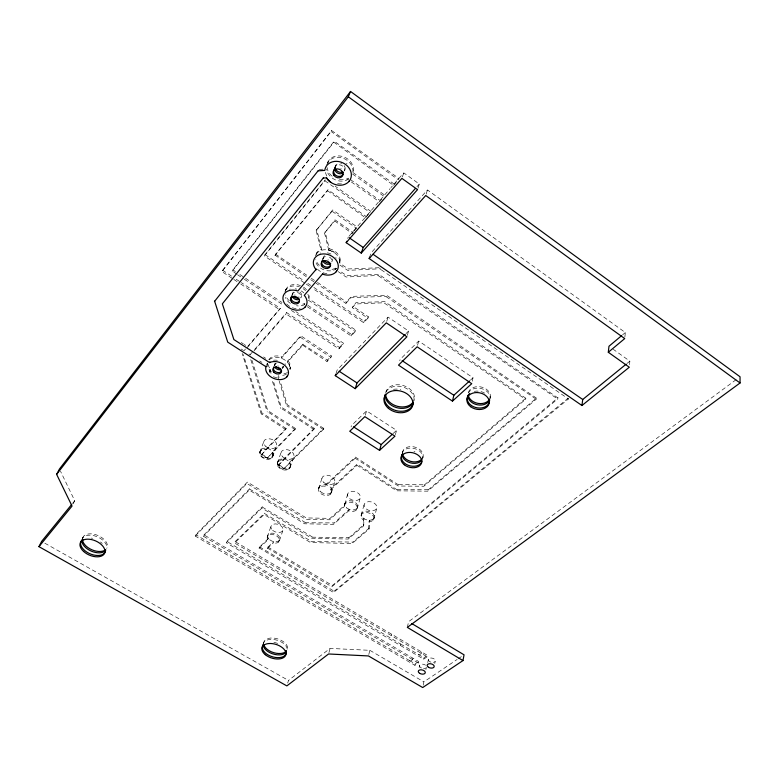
<?xml version="1.0" encoding="UTF-8"?>
<svg xmlns="http://www.w3.org/2000/svg" width="779" height="779" viewBox="0 0 779 779"><rect width="100%" height="100%" fill="white"/><g stroke="black" fill="none" stroke-linecap="round" stroke-linejoin="round"><path stroke-width="0.58" stroke-dasharray="3.9 2.92" d="M427.126 656.794L423.669 659.2L226.319 542.807L261.89 508.103L311.668 538.221L348.33 539.049L363.608 525.854L363.657 520.197A6.631 4.401 15.5 0 1 363.238 513.088A6.631 4.401 15.5 0 1 373.248 515.932A6.631 4.401 15.5 0 1 369.032 521.726L368.934 529.145L352.147 543.508L310.519 542.535L264.091 514.5L234.596 543.002L427.126 656.794L427.418 655.373L235.102 541.619L234.596 543.002M363.608 525.854L364.056 518.765L363.657 520.197M277.645 462.804L277.577 464.479L277.791 461.616L277.48 462.541M339.946 261.131L339.693 262.864M629.539 364.689L629.86 361.154L613.258 349.304M361.388 515.007L361.271 516.224L361.544 513.75L361.339 514.461M379.11 267.752L348.164 268.959L339.917 263.312L339.459 256.642M624.875 337.073L625.323 332.555L427.447 189.92L371.077 252.912L369.645 257.128M289.954 369.275L290.187 367.474L290.031 369.1A11.753 8.54 21.7 0 0 282.222 358.564A11.753 8.54 21.7 0 0 268.959 360.132M259.115 547.861L333.548 592.488L568.699 398.712M267.479 548.075L331.786 586.772L557.91 398.799M558.027 398.05L378.935 274.383L346.567 275.591L339.255 270.615M356.85 465.19L396.696 490.809L427.7 491.159L536.478 398.994M536.604 398.254L386.579 295.231L351.465 296.371L346.382 301.95L345.895 303.362L316.05 283.244M355 458.13L398.293 485.999L423.873 486.262L525.844 399.091M525.981 398.342L384.807 301.668L356.052 302.564L352.215 307.617L367.922 318.212L363.686 322.691L312.291 288.142M434.779 663.533L435.247 661.244M490.361 397.047L490.069 398.517A11.237 8.355 11.2 0 0 481.724 388.663A11.237 8.355 11.2 0 0 468.646 392.587M425.899 669.599L426.376 667.33M427.729 662.608L428.44 659.19M423.201 685.179L423.883 681.878L457.166 659.453M423.669 659.2L423.971 657.778L427.418 655.373M421.721 652.004L421.41 653.425L417.972 655.83L418.284 654.418M419.141 667.554L419.628 665.285M418.284 662.939L418.586 661.527L203.962 534.881L203.416 536.254L418.284 662.939L414.876 665.305L195.227 536.069L195.772 534.696L247.42 482.074L306.244 517.928L330.053 518.356L344.785 505.104L344.367 506.525L329.624 519.778L305.787 519.34L246.894 483.467L195.227 536.069M414.876 665.305L415.188 663.893L418.586 661.527M412.919 658.187L412.607 659.599L409.209 661.975L409.53 660.563L195.772 534.696M472.269 381.223L473.028 377.796L418.722 341.017L400.172 359.353L399.754 360.784M407.32 627.377L408.615 621.661L738.093 378.224M400.27 645.382L400.591 643.97L226.835 541.424L226.319 542.807M427.963 490.069L536.663 397.884M391.311 635.615L391.652 634.203M424.136 485.171L526.039 397.972M422.997 457.166L422.637 458.617A10.565 7.439 14.2 0 0 414.71 448.607A10.565 7.439 14.2 0 0 402.315 452.891L402.694 451.44M368.788 654.526L369.84 650.319L330.092 648.42L288.483 680.447L287.266 684.527M396.978 489.728L357.172 464.118L331.221 488.199L330.783 489.621A6.709 4.508 17.4 0 1 326.917 495.512A6.709 4.508 17.4 0 1 318.484 490.303A6.709 4.508 17.4 0 1 325.262 486.213L354.893 458.49M398.575 484.908L355.321 457.059L325.71 484.791L325.262 486.213M347.629 494.013L344.367 506.525A6.66 4.44 16.2 0 1 350.774 502.241A6.66 4.44 16.2 0 1 357.23 508.492A6.66 4.44 16.2 0 1 348.768 510.79L333.539 524.345L304.638 523.79L249.202 490.098L203.416 536.254M357.366 508.025L357.678 506.837M368.934 529.145L369.421 520.294L369.032 521.726M395.372 434.682L396.55 430.339L366.578 410.893L351.504 425.529L351.066 426.95M372.829 520.469L373.219 519.038M373.803 519.077L376.763 508.151A6.573 4.411 15.5 0 0 368.594 501.647A6.573 4.411 15.5 0 0 366.091 508.872A6.573 4.411 15.5 0 0 376.763 508.151M417.534 345.35L418.722 341.017M369.227 528.065L352.449 542.437M328.942 652.588L330.092 648.42M373.998 518.356L374.271 517.392M361.125 515.211L364.192 504.325M407.339 335.35L408.566 331.026L388.039 317.102L337.19 369.957L335.749 374.232M356.198 510.157L356.607 508.726M348.632 537.977L364.007 524.423M357.162 508.745L360.268 497.859A6.602 4.45 16.2 0 0 352.001 491.286A6.602 4.45 16.2 0 0 349.596 498.618A6.602 4.45 16.2 0 0 360.268 497.859M333.85 591.436L568.076 398.225M332.088 585.711L558.076 397.679M267.898 535.154L267.178 537.529M348.768 510.79L349.177 509.359L333.86 523.284M344.445 504.792L345.039 502.961M365.283 415.207L366.578 410.893M386.725 321.396L388.039 317.102M426.171 194.107L427.447 189.92M331.163 493.282L331.835 491.267M331.377 492.747L334.727 481.919M330.452 494.198L330.89 492.776M345.895 303.362L350.978 297.782L386.248 296.293M352.215 307.617L355.565 303.976L384.475 302.739M311.999 537.169L348.729 537.627M310.85 541.473L352.546 542.087M417.982 188.226L419.306 184.048L403.756 172.841L390.922 187.69M318.553 488.842L322 478.043M304.978 522.738L333.957 522.923M263.76 642.217L263.321 643.59A12.406 7.167 17.2 0 1 276 639.919A12.406 7.167 17.2 0 1 287.247 649.326M367.922 318.212L368.379 316.79L352.692 306.205M339.926 265.064L347.668 270.362L380.366 268.755M338.154 271.608L346.071 277.003L378.584 275.445M363.686 322.691L364.144 321.269L368.379 316.79M307.277 306.712L351.163 335.944L355.292 331.572L355.769 330.15L308.844 298.776A12.415 9.533 23.1 0 0 308.611 293.274M284.14 468.578L289.36 463.086A6.787 4.596 19.3 0 1 286.565 469.552A6.787 4.596 19.3 0 1 277.499 464.742A6.787 4.596 19.3 0 1 283.4 459.922L278.531 465.102L284.14 468.578L323.558 429.171M323.791 428.46L287.266 404.768L280.274 381.437M351.163 335.944L351.631 334.532L355.769 330.15M278.619 542.028L279.086 540.636M279.427 540.723L283.001 530.08M402.363 176.979L403.756 172.841M278.531 465.102L314.093 429.19M314.327 428.479L281.229 407.027L273.01 380.006M338.933 348.885L339.42 347.463L286.633 312.574L286.078 313.966L338.933 348.885L342.974 344.61L343.451 343.188L295.835 311.619M267.353 548.426L273.205 543.002L273.672 541.609L267.713 547.374M333.782 142.158L393.619 185.402L394.086 184.029L334.201 141.155L232.629 270.157M267.255 537.023L270.926 526.4M258.988 548.212L267.937 539.837L268.414 538.445L259.358 547.17M302.661 345.136L326.995 361.514L330.939 357.347L331.426 355.925L300.743 335.749L281.832 356.801L281.287 358.204L300.343 336.801M289.33 468.705L289.817 467.293M290.041 467.682L293.926 456.465M326.995 361.514L327.492 360.102L331.426 355.925M318.777 488.131L319.195 486.924M267.255 458.12L272.251 452.716A6.826 4.635 20.2 0 1 268.551 458.86A6.826 4.635 20.2 0 1 259.913 453.427A6.826 4.635 20.2 0 1 266.593 449.152L261.588 454.615L267.255 458.12L295.27 429.239M295.514 428.528L267.772 410.572L251.598 359.148M260.011 451.713L260.449 450.466M327.531 190.728L365.575 217.847L370.638 211.177L335.087 186.152M264.461 513.458L310.957 541.123M262.27 507.061L312.116 536.819M365.575 217.847L366.072 216.455L327.94 189.706L275.347 254.47M277.227 463.242L281.053 452.541M290.411 466.621L290.557 466.212A6.787 4.596 19.4 0 0 282.592 458.909A6.787 4.596 19.4 0 0 279.515 466.27A6.787 4.596 19.4 0 0 290.557 466.212M261.588 454.615L285.922 429.258M286.175 428.557L261.851 412.792L243.252 354.513M354.328 230.866L357.055 226.903L332.691 209.921L316.118 230.565L321.065 250.429L321.6 249.046L316.673 229.182M334.629 220.866L352.098 233.437L352.605 232.045L335.028 219.834L324.551 233.038L328.709 250.108L334.308 252.153L328.709 250.108L329.244 248.715L325.086 231.655M271.939 457.916L272.446 456.513M272.592 456.971L276.672 445.705M323.431 429.521L286.876 405.83M335.155 269.563L335.671 268.161L336.265 268.57M347.736 238.481L348.252 237.098M282.865 367.844L283.439 366.296M302.914 344.425L327.492 360.102M249.592 489.046L305.095 522.378M313.966 429.541L280.839 408.089M272.981 455.91L273.117 455.52A6.826 4.635 20.2 0 0 265.249 448.032A6.826 4.635 20.2 0 0 262.007 455.394A6.826 4.635 20.2 0 0 273.117 455.52M259.748 452.414L263.74 441.751M301.025 297.52L301.619 295.962M303.05 344.075L287.918 360.755L287.383 362.157L302.525 345.487M295.144 429.589L267.372 411.624M321.941 261.179L323.324 257.586M285.796 429.609L261.452 413.844M304.316 304.735L304.852 303.333A12.415 9.533 23.1 0 1 299.74 304.56M353.004 172.587L384.583 195.032L384.096 196.415L352.478 173.951L353.004 172.587A13.652 11.49 26.3 0 0 343.938 156.939A13.652 11.49 26.3 0 0 327.55 162.84M273.439 367.805L275.045 363.735M347.892 179.521L348.417 178.157A13.652 11.49 26.3 0 1 337.463 179.063M268.034 364.348A11.734 8.54 21.8 0 0 270.654 369.236L269.417 371.398L269.777 372.557M266.515 365.312L267.275 363.374M344.493 170.981L345.039 169.579M269.417 371.398L270.654 369.236M316.118 230.565L332.282 210.953M291.122 297.276L292.748 293.245M247.206 347.716L280.323 308.396L241.315 282.611M304.258 282.748L264.383 255.94L325.096 180.436M261.316 414.194L242.142 353.432M232.103 278.307L221.937 271.589L331.309 131.213M331.591 130.541L398.897 178.459L398.429 179.832L331.163 131.544M306.293 276.662L275.055 255.152M335.35 166.424L334.843 167.592A5.132 4.304 26.3 0 1 340.666 165.051A5.132 4.304 26.3 0 1 344.591 170.562M264.831 254.908L325.233 179.764M274.812 364.387L274.539 364.991L275.25 363.442M236.602 274.14L232.308 270.849M222.414 270.556L331.727 130.21M82.866 537.471L82.233 538.795A13.185 7.771 23.3 0 1 96.908 536.643A13.185 7.771 23.3 0 1 106.674 548.601M326.771 164.885L329.098 160.036L327.501 163.006A13.671 11.49 26.3 0 1 344.104 158.585A13.671 11.49 26.3 0 1 352.478 173.951M284.88 292.037L286.954 287.772L285.484 290.489M73.168 503.847L74.726 500.731L60.489 471.207M315.437 255.94L317.16 252.532L316.001 254.499M232.152 271.189L333.636 142.499M72.466 503.507L74.726 500.731M274.909 255.502L327.384 191.069M324.551 233.038L334.493 221.217M244.061 350.667L245.541 348.934M247.78 346.324L280.323 308.396M348.973 236.251L370.638 211.177M371.408 210.281L390.123 188.615M352.098 233.437L353.588 231.723M381.759 199.132L379.412 201.839L349.878 180.923M393.619 185.402L397.056 181.429M250.176 354.62L286.633 312.574M254.012 350.93L286.078 313.966M416.901 186.765L419.306 184.048M339.42 347.463L343.451 343.188M286.302 428.197L266.944 448.217L266.418 449.619A6.836 4.635 20.2 0 0 259.738 453.894A6.836 4.635 20.2 0 0 268.385 459.328A6.836 4.635 20.2 0 0 272.085 453.183L272.592 451.781L295.64 428.177M203.962 534.881L249.718 488.706M406.034 333.578L408.566 331.026M314.443 428.119L283.731 458.977L283.225 460.389A6.797 4.596 19.3 0 0 277.334 465.209A6.797 4.596 19.3 0 0 286.399 470.019A6.797 4.596 19.3 0 0 289.194 463.554L289.691 462.142L323.908 428.099M226.835 541.424L262.387 506.71M235.102 541.619L264.578 513.108M330.783 489.621L356.743 465.55M393.132 433.504L396.55 430.339M470.409 380.181L473.028 377.796M622.596 334.834L625.323 332.555M627.037 363.452L629.86 361.154M458.149 658.791L462.083 656.142M319.117 169.433L323.217 169.179M398.673 484.548L424.224 484.801M397.076 489.368L428.041 489.709M44.812 543.177L288.483 680.447M369.84 650.319L423.883 681.878M409.53 660.563L415.188 663.893M400.591 643.97L423.971 657.778M267.83 547.033L332.185 585.36M259.475 546.819L333.948 591.086M261.763 454.147L267.421 457.653M278.697 464.635L284.306 468.111M241.237 349.041L243.545 350.531M248.929 353.987L250.468 354.981M259.65 360.891L261.939 362.371M241.227 342.517L243.467 343.958M244.217 344.445L245.706 345.409M263.536 356.909L265.756 358.34M300.207 337.161L330.939 357.347M233.827 279.437L237.264 281.716M240.701 283.984L279.768 309.789M232.785 269.816L235.453 271.589M239.893 274.529L282.008 302.456M237.498 274.724L243.33 278.59M244.343 279.262L283.429 305.164M291.346 310.402L342.974 344.61M222.58 270.216L231.869 276.36M236.173 279.203L239.601 281.472M307.812 305.31L351.631 334.532M308.318 300.178L355.292 331.572M264.987 254.567L303.8 280.674M307.812 283.381L310.821 285.406M313.82 287.422L364.144 321.269M306.264 284.101L310.285 286.799M275.493 254.12L306.838 275.269M311.279 278.259L315.699 281.248M317.472 282.436L346.382 301.95M310.733 279.661L315.174 282.641M384.359 303.089L525.786 399.461M386.131 296.653L536.419 399.364M380.249 269.106L380.746 269.446M381.165 269.738L487.498 343.101M488.452 343.753L568.641 399.082M378.467 275.795L557.861 399.169M332.146 211.294L356.548 228.296M324.95 180.777L370.142 212.57M350.404 179.56L379.899 200.456M250.75 359.635L267.236 411.974M269.972 369.996L270.995 373.384M272.475 381.408L280.713 408.439M278.493 375.488L279.086 377.474M277.957 376.89L278.551 378.886M279.155 380.873L286.75 406.18M263.623 643.678A12.396 7.177 17.2 0 1 277.022 638.692A12.396 7.177 17.2 0 1 287.227 650.056M82.632 538.172A13.175 7.771 23.3 0 1 97.531 535.309A13.175 7.771 23.3 0 1 107.035 547.958M336.908 268.365A12.805 10.156 22.7 0 1 324.94 270.216A12.805 10.156 22.7 0 1 315.514 261.773M316.274 254.051A12.805 10.156 22.7 0 1 330.9 250.78A12.805 10.156 22.7 0 1 339.771 263.136M335.671 268.161A12.785 10.156 22.7 0 1 330.335 269.495M319.409 265.357A12.785 10.156 22.7 0 1 315.777 259.485M316.001 254.285A12.785 10.156 22.7 0 1 321.6 249.046M329.244 248.715A12.785 10.156 22.7 0 1 339.917 263.312M286.37 374.212A11.753 8.54 21.7 0 1 280.508 375.4M271.608 372.021A11.753 8.54 21.7 0 1 267.479 363.053M287.48 372.469A11.734 8.54 21.8 0 1 282.017 374.008M268.755 359.791A11.734 8.54 21.8 0 1 281.832 356.801M287.918 360.755A11.734 8.54 21.8 0 1 290.226 369.119M267.937 539.837A6.368 4.051 18.5 0 1 271.355 534.521A6.368 4.051 18.5 0 1 279.447 539.389A6.368 4.051 18.5 0 1 273.205 543.002M304.852 304.433A12.425 9.533 23.1 0 1 296.526 305.757M290.401 303.362A12.425 9.533 23.1 0 1 285.309 297.412M285.143 291.239A12.425 9.533 23.1 0 1 299.399 286.779M303.109 288.649A12.425 9.533 23.1 0 1 305.543 290.723M307.861 294.15A12.425 9.533 23.1 0 1 308.64 298.61M289.35 300.752A12.415 9.533 23.1 0 1 285.513 294.988M285.62 290.08A12.415 9.533 23.1 0 1 300.499 285.591M303.567 287.198A12.415 9.533 23.1 0 1 306.838 290.197M348.69 179.014A13.671 11.49 26.3 0 1 335.174 179.774A13.671 11.49 26.3 0 1 326.528 169.131M332.166 176.229A13.652 11.49 26.3 0 1 327.053 167.485M402.461 452.959A10.546 7.439 14.2 0 1 414.545 447.01A10.546 7.439 14.2 0 1 422.705 457.867M468.383 392.597A11.218 8.355 11.2 0 1 481.997 387.192A11.218 8.355 11.2 0 1 489.952 398.517M385.751 392.694A14.655 10.789 15.4 0 1 403.444 385.595A14.655 10.789 15.4 0 1 413.62 401.204M385.985 392.1A14.674 10.789 15.4 0 1 403.045 387.046A14.674 10.789 15.4 0 1 413.931 400.63M273.896 642.402A12.435 7.167 17.2 0 1 278.619 643.824M91.289 538.085A13.214 7.761 23.2 0 1 92.574 538.347M100.403 541.95A13.214 7.761 23.2 0 1 102.234 543.489M326.937 273.633A12.834 10.156 22.6 0 1 317.306 269.057M319.945 253.233A12.834 10.156 22.6 0 1 320.724 252.98M327.316 252.824A12.834 10.156 22.6 0 1 331.503 254.324M335.7 257.518A12.834 10.156 22.6 0 1 336.236 258.151M300.149 308.572A12.454 9.533 23 0 1 299.36 308.688M296.127 308.669A12.454 9.533 23 0 1 286.039 303.284M289.486 289.252A12.454 9.533 23 0 1 290.226 289.048M295.144 288.824A12.454 9.533 23 0 1 296.799 289.136M301.084 290.869A12.454 9.533 23 0 1 303.839 292.904M341.484 183.854A13.71 11.5 26.2 0 1 334.941 182.861M326.859 176.044A13.71 11.5 26.2 0 1 325.486 172.334M346.421 163.327A13.71 11.5 26.2 0 1 347.035 163.824M277.11 377.912A11.782 8.54 21.7 0 1 272.504 376.179M267.041 364.066A11.782 8.54 21.7 0 1 267.625 363.209M273.517 360.219A11.782 8.54 21.7 0 1 277.597 360.336M285.026 363.754A11.782 8.54 21.7 0 1 285.718 364.368M413.97 451.518A10.585 7.439 14.2 0 1 414.993 451.849M474.294 391.35A11.266 8.355 11.2 0 1 486.32 394.32M393.463 389.354A14.713 10.789 15.4 0 1 400.825 389.568M430.953 662.16A3.574 2.113 12.6 0 1 428.83 658.674A3.574 2.113 12.6 0 1 434.439 659.131A3.574 2.113 12.6 0 1 433.406 662.364M425.821 667.963A3.544 2.084 12.9 0 1 423.542 668.479M421.507 667.992A3.544 2.084 12.9 0 1 420.183 664.643A3.544 2.084 12.9 0 1 425.529 665.217M299.905 292.076A4.655 3.574 23.1 0 1 299.896 297.968M292.933 295.134A4.655 3.574 23.1 0 1 293.352 292.047M292.125 295.134A4.664 3.574 23.1 0 1 297.432 292.485A4.664 3.574 23.1 0 1 300.918 297.821M332.506 258.998A4.791 3.807 22.7 0 1 331.562 261.91M323.343 259.173A4.791 3.807 22.7 0 1 325.184 255.415M322.759 259.134A4.801 3.807 22.7 0 1 328.105 256.603M329.478 257.167A4.801 3.807 22.7 0 1 331.883 262.017M294.394 295.037A4.674 3.574 23 0 1 295.28 295.066M298.785 296.75A4.674 3.574 23 0 1 299.097 297.081M327.978 259.738A4.81 3.807 22.6 0 1 328.417 259.962M283.352 366.597A4.401 3.204 21.8 0 1 281.842 368.077M275.114 365.088A4.401 3.204 21.8 0 1 275.26 363.15M282.787 366.179A4.411 3.204 21.7 0 1 282.387 368.71M274.461 365.994A4.411 3.204 21.7 0 1 276.399 363.228M344.075 165.596A5.122 4.304 26.3 0 1 344.669 170.435M335.243 167.3A5.122 4.304 26.3 0 1 338.222 163.6M340.735 163.571A5.122 4.304 26.3 0 1 341.699 163.863M277.655 365.916A4.421 3.204 21.7 0 1 278.531 366.149M340.754 168.283A5.141 4.314 26.2 0 1 341.212 168.556M335.184 166.794L334.843 167.592L336.051 164.973L335.184 166.794M289.759 366.208L289.379 364.533L290.051 367.669L289.759 366.208M320.841 491.9A6.699 4.508 17.4 0 0 331.747 491.549A6.699 4.508 17.4 0 0 323.665 484.616A6.699 4.508 17.4 0 0 320.841 491.9M269.631 539.73A6.359 4.051 18.5 0 0 279.836 539.535A6.359 4.051 18.5 0 0 271.998 533.118A6.359 4.051 18.5 0 0 269.631 539.73M363.374 518.269A6.622 4.401 15.5 0 0 374.163 517.704A6.622 4.401 15.5 0 0 366.052 511.112A6.622 4.401 15.5 0 0 363.374 518.269M346.762 507.986A6.651 4.45 16.2 0 0 357.542 507.372A6.651 4.45 16.2 0 0 349.323 500.722A6.651 4.45 16.2 0 0 346.762 507.986M323.606 482.337A6.651 4.508 17.4 0 0 334.561 482.337A6.651 4.508 17.4 0 0 326.927 475.219A6.651 4.508 17.4 0 0 323.606 482.337M272.601 530.343A6.32 4.061 18.5 0 0 282.874 530.45A6.32 4.061 18.5 0 0 275.425 523.887A6.32 4.061 18.5 0 0 272.601 530.343M282.816 456.961A6.738 4.606 19.4 0 0 293.78 456.893A6.738 4.606 19.4 0 0 285.893 449.6A6.738 4.606 19.4 0 0 282.816 456.961M265.561 446.231A6.777 4.645 20.3 0 0 276.535 446.133A6.777 4.645 20.3 0 0 268.541 438.762A6.777 4.645 20.3 0 0 265.561 446.231"/><path stroke-width="1.17" d="M369.645 257.128L369.158 258.54L581.952 405.518L629.305 367.221L608.302 352.274L608.974 346.256L621.691 335.603M581.952 405.518L582.721 399.491L626.092 364.221M71.717 504.432L41.638 541.386L38.95 546.654L286.857 685.9L328.553 653.98L368.438 655.937L422.705 687.536L462.979 660.573L464.041 654.818L411.702 623.502M452.472 401.117L471.733 383.677L417.135 346.801L398.517 365.127L452.472 401.117L453.845 395.255L469.542 380.97M379.548 450.359L394.972 436.143L364.845 416.648L349.732 431.264L379.548 450.359L381.174 444.575L392.285 434.293M335.749 374.232L335.272 375.663L355.205 388.672L357.016 382.937L405.187 334.434M346.713 241.276L346.197 242.678L361.261 253.087L363.228 247.469L415.295 188.576M336.246 271.715L336.509 271.004M286.799 376.909L287.062 376.199M316.391 269.057L297.841 291.015A12.474 9.533 23 0 0 282.952 298.932A12.474 9.533 23 0 0 299.496 309.993A12.474 9.533 23 0 0 304.277 295.329L322.915 273.487M305.212 307.014L305.475 306.313M349.138 181.254L349.372 180.65M214.605 301.161L227.731 342.137L265.96 366.714A11.792 8.54 21.7 0 0 278.122 379.568A11.792 8.54 21.7 0 0 287.578 368.964A11.792 8.54 21.7 0 0 269.622 362.605L269.904 361.904M265.96 366.714L266.233 366.013M269.622 362.605L233.875 339.556L222.366 303.829L323.489 177.7M38.95 546.654L72.048 506.087L56.633 474.372L348.31 96.771L350.55 91.464L740.05 376.783L740.05 382.986L407.32 627.377L462.979 660.573M214.449 301.502L318.368 170.474M56.633 474.372L59.438 469.026L350.55 91.464M346.197 242.678L401.896 178.372L417.544 189.618L361.261 253.087M369.158 258.54L425.733 195.51L624.729 338.583L608.302 352.274M335.272 375.663L386.277 322.837L406.92 336.791L355.205 388.672M318.221 170.815L324.794 170.416A13.73 11.5 26.2 0 1 343.188 163.006A13.73 11.5 26.2 0 1 348.34 182.111A13.73 11.5 26.2 0 1 326.976 178.518L326.547 177.846L323.343 178.04M353.549 426.834L381.174 444.575M339.167 371.252L357.016 382.937M402.159 360.677L453.845 395.255M349.245 237.79L363.228 247.469M373.083 254.295L582.721 399.491M348.31 96.771L740.05 382.986M326.547 177.846L326.976 178.518A13.73 11.51 26.2 0 0 330.773 182.325M286.419 651.195A12.396 7.177 17.2 0 1 273.75 652.685A12.396 7.177 17.2 0 1 263.73 644.457M105.72 549.662A13.175 7.771 23.3 0 1 91.961 549.828A13.175 7.771 23.3 0 1 82.506 539.769M421.867 459.133A10.546 7.439 14.2 0 1 410.679 461.382A10.546 7.439 14.2 0 1 402.519 453.748M489.592 399.247A11.218 8.355 11.2 0 1 478.111 403.405A11.218 8.355 11.2 0 1 468.354 395.674M413.094 402.1A14.655 10.789 15.4 0 1 397.426 406.317A14.655 10.789 15.4 0 1 385.673 394.924M286.448 652.023A12.406 7.167 17.2 0 1 272.66 653.844A12.406 7.167 17.2 0 1 263.185 644.291M105.632 550.49A13.185 7.771 23.3 0 1 91.279 551.133A13.185 7.771 23.3 0 1 81.873 540.275M421.975 459.98A10.565 7.439 14.2 0 1 410.29 462.823A10.565 7.439 14.2 0 1 402.081 454.4M489.65 399.987A11.237 8.355 11.2 0 1 477.284 404.778A11.237 8.355 11.2 0 1 467.858 395.547M413.24 402.646A14.674 10.789 15.4 0 1 396.258 407.544A14.674 10.789 15.4 0 1 385.342 394.135M286.234 653.523A12.435 7.167 17.2 0 1 270.673 656.171A12.435 7.167 17.2 0 1 263.468 644.506M286.078 650.494A12.435 7.167 17.2 0 1 286.312 651.293M105.584 550.519A13.214 7.761 23.2 0 1 88.923 553.285A13.214 7.761 23.2 0 1 82.856 539.253M421.916 461.538A10.585 7.439 14.2 0 1 408.021 465.219A10.585 7.439 14.2 0 1 402.646 453.806M489.387 399.121A11.266 8.355 11.2 0 1 475.531 407.456A11.266 8.355 11.2 0 1 469.688 393.492M413.308 402.441A14.713 10.789 15.4 0 1 396.18 410.64A14.713 10.789 15.4 0 1 385.147 394.982M316.128 269.758A12.853 10.166 22.6 0 1 321.26 254.129A12.853 10.166 22.6 0 1 338.271 265.658A12.853 10.166 22.6 0 1 322.652 274.189M298.649 298.318A4.655 3.574 23.1 0 1 293.849 296.546M299.409 299.34A4.664 3.574 23.1 0 1 292.271 296.234M329.79 262.825A4.791 3.807 22.7 0 1 324.113 260.731M330.715 263.575A4.801 3.807 22.7 0 1 326.148 263.984A4.801 3.807 22.7 0 1 322.847 260.683M299.487 301.21A4.674 3.574 23 0 1 293.352 301.677A4.674 3.574 23 0 1 291.56 296.39M330.686 265.181A4.81 3.807 22.6 0 1 324.22 266.379A4.81 3.807 22.6 0 1 322.37 260.517M280.128 368.399A4.401 3.204 21.8 0 1 275.854 366.422M280.995 369.597A4.411 3.204 21.7 0 1 274.929 367.289M343.062 171.906A5.122 4.304 26.3 0 1 335.486 168.683M343.266 172.792A5.132 4.304 26.3 0 1 337.911 173.211A5.132 4.304 26.3 0 1 334.697 168.839M281.677 370.979A4.421 3.204 21.7 0 1 276.078 372.05A4.421 3.204 21.7 0 1 273.711 367.201M343.062 174.515A5.141 4.314 26.2 0 1 335.739 175.304A5.141 4.314 26.2 0 1 334.951 168.498M265.298 654.691A12.445 7.157 17.2 0 0 285.552 655.548A12.445 7.157 17.2 0 0 270.897 643.503A12.445 7.157 17.2 0 0 265.298 654.691M83.616 551.464A13.224 7.761 23.2 0 0 104.571 553.314A13.224 7.761 23.2 0 0 89.195 539.234A13.224 7.761 23.2 0 0 83.616 551.464M404.301 464.761A10.594 7.439 14.2 0 0 421.556 462.999A10.594 7.439 14.2 0 0 408.264 452.482A10.594 7.439 14.2 0 0 404.301 464.761M470.623 406.677A11.276 8.355 11.2 0 0 489.008 403.688A11.276 8.355 11.2 0 0 474.538 392.723A11.276 8.355 11.2 0 0 470.623 406.677M388.37 408.284A14.723 10.789 15.4 0 0 412.5 406.034A14.723 10.789 15.4 0 0 394.476 390.61A14.723 10.789 15.4 0 0 388.37 408.284M428.45 667.262A3.583 2.113 12.6 0 0 434.156 666.756A3.583 2.113 12.6 0 0 429.404 663.727A3.583 2.113 12.6 0 0 428.45 667.262M419.608 673.309A3.554 2.074 12.9 0 0 425.256 672.813A3.554 2.074 12.9 0 0 420.533 669.823A3.554 2.074 12.9 0 0 419.608 673.309M291.512 302.018A4.674 3.574 23 0 0 299.233 302.135A4.674 3.574 23 0 0 294.189 296.429A4.674 3.574 23 0 0 291.512 302.018M322.214 266.603A4.82 3.807 22.6 0 0 330.199 266.515A4.82 3.807 22.6 0 0 324.95 260.605A4.82 3.807 22.6 0 0 322.214 266.603M273.76 372.148A4.421 3.204 21.7 0 0 281.073 372.518A4.421 3.204 21.7 0 0 276.399 367.25A4.421 3.204 21.7 0 0 273.76 372.148M333.987 175.489A5.151 4.314 26.2 0 0 342.594 175.752A5.151 4.314 26.2 0 0 337.502 168.887A5.151 4.314 26.2 0 0 333.987 175.489"/></g></svg>
